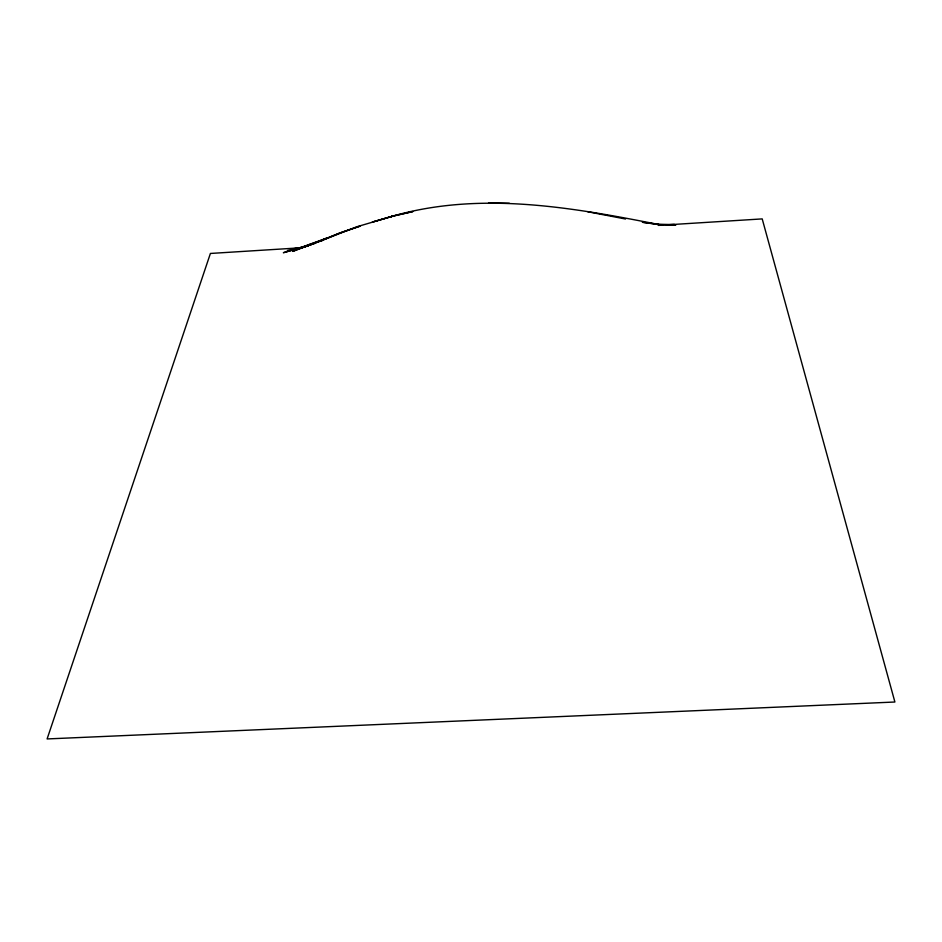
<?xml version="1.0" encoding="UTF-8"?>
<svg xmlns="http://www.w3.org/2000/svg" width="942" height="942" viewBox="0 0 942 942"><rect width="100%" height="100%" fill="white"/><g stroke="black" fill="none" stroke-linecap="round" stroke-linejoin="round"><path stroke-width="1.41" d="M323.389 240.069L310.095 244.284L292.703 251.396L323.294 240.08M310.648 244.779L296.577 249.053L327.686 237.773L306.315 246.392L341.958 232.179L360.079 226.139L338.496 233.522L320.41 241.058L356.806 226.786L394.027 215.8L412.902 211.561L391.26 216.542L372.314 222.076L394.027 215.8L391.26 216.542C479.878 190.661 572.406 207.44 660.731 224.914L642.35 222.253L659.4 224.408L675.909 224.95L658.128 224.608L674.39 224.396M307.469 246.003L283.365 252.715L315.028 243.389M287.275 250.548L304.337 246.663M291.172 249.041L305.361 246.957M302.147 247.711L210.407 253.457L47.1 738.94L894.9 702.014L762.208 218.897L667.113 224.855M658.364 225.397L662.732 225.126M509.351 203.225L488.545 203.06M587.678 211.726L606.495 215.377M607.06 215.447L625.547 219.015"/></g></svg>
